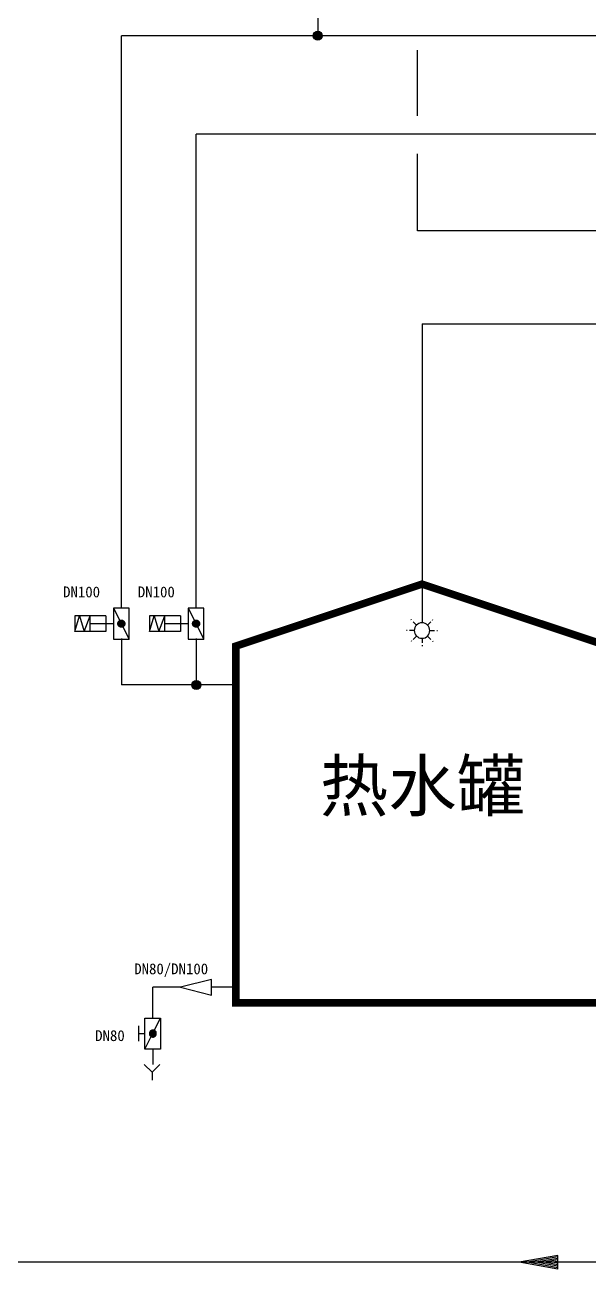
# Model space of a CAD drawing. Header units: millimetres. Extents: x 702 to 1891, y -286 to 555.
# Drawn here: x 1369.2 to 1428.7, y -126.2 to 5 of the extents above; entities that cross this region are included whole.
import ezdxf
from ezdxf.enums import TextEntityAlignment as Align

# ---------------------------------------------------------------- set-up
doc = ezdxf.new("R2010")
doc.units = ezdxf.units.MM
doc.header["$MEASUREMENT"] = 0
doc.linetypes.add('1', pattern=[0])
doc.linetypes.add('GESTRICHELT', pattern=[0.75, 0.5, -0.25])
doc.layers.get('0').update_dxf_attribs({"linetype": 'CONTINUOUS'})
for name, color, linetype in [('CIP', 24, 'CONTINUOUS'), ('DUENN', 7, 'CONTINUOUS'), ('SYMBOLE', 3, 'CONTINUOUS'), ('TEXT', 7, 'CONTINUOUS')]:
    doc.layers.add(name, color=color, linetype=linetype)

# ---------------------------------------------------------------- blocks, each defined once
blk = doc.blocks.new('P')
at = {"color": 3, "linetype": 'Continuous'}
for p, q in [((0, 2.2), (12.5, 0)), ((0, -2.2), (0, 2.2)), ((0, 1.73), (9.8, 0)), ((0, 1.25), (7.1, 0)), ((0, 0.78), (4.4, 0)), ((0, 0.3), (1.7, 0)), ((0, 0), (12.5, 0)), ((0, -2.2), (12.5, 0)), ((0, -0.3), (1.7, 0)), ((0, -0.78), (4.4, 0)), ((0, -1.25), (7.1, 0)), ((0, -1.73), (9.8, 0))]:
    blk.add_line(p, q, dxfattribs=at)
blk = doc.blocks.new('K587')
at = {"color": 3, "linetype": '1'}
for p, q in [((2.5, 4.5), (7.5, 4.5)), ((5, 4.5), (5, 2.5)), ((0, 2.5), (10, 2.5)), ((0, -2.5), (0, 2.5)), ((0, 2.5), (4, 0.5)), ((3.867323, 0.097151), (3.860403, -0.016551)), ((3.862499, 0.041555), (4.918846, 1.097903)), ((3.862618, -0.099747), (5.060149, 1.097784)), ((3.885673, 0.209575), (3.867323, 0.097151)), ((3.877821, -0.225965), (5.186367, 1.08258)), ((3.884744, 0.205221), (4.75518, 1.075658)), ((3.915266, 0.319575), (3.885673, 0.209575)), ((3.904503, -0.340705), (5.301106, 1.055899)), ((3.955801, 0.426031), (3.915266, 0.319575)), ((3.940591, -0.446038), (5.40644, 1.019811)), ((3.949481, 0.41138), (4.549022, 1.010921)), ((4.006864, 0.527857), (3.955801, 0.426031)), ((3.984798, -0.543252), (5.503654, 0.975603)), ((4.067934, 0.624014), (4.006864, 0.527857)), ((4.036295, -0.633177), (5.593579, 0.924107)), ((4.13839, 0.713524), (4.067934, 0.624014)), ((4.09455, -0.716344), (5.676745, 0.865852)), ((4.217512, 0.795472), (4.13839, 0.713524)), ((4.159246, -0.793069), (5.753471, 0.801156)), ((4.304495, 0.869024), (4.217512, 0.795472)), ((4.230237, -0.863499), (5.823901, 0.730165)), ((4.398451, 0.93343), (4.304495, 0.869024)), ((4.30753, -0.927627), (5.888028, 0.652871)), ((4.391286, -0.985292), (5.945694, 0.569116)), ((4.498423, 0.988033), (4.398451, 0.93343)), ((4.481838, -1.036162), (5.996564, 0.478564)), ((4.603391, 1.032277), (4.498423, 0.988033)), ((4.579739, -1.079682), (6.040084, 0.380662)), ((4.712286, 1.065711), (4.603391, 1.032277)), ((4.685853, -1.114989), (6.075391, 0.274548)), ((4.823997, 1.087993), (4.712286, 1.065711)), ((4.80152, -1.140744), (6.101145, 0.158881)), ((4.937386, 1.098897), (4.823997, 1.087993)), ((4.928909, -1.154777), (6.115178, 0.031493)), ((5.051296, 1.098312), (4.937386, 1.098897)), ((5.164567, 1.086243), (5.051296, 1.098312)), ((5.276043, 1.062813), (5.164567, 1.086243)), ((5.384588, 1.028262), (5.276043, 1.062813)), ((5.489096, 0.982942), (5.384588, 1.028262)), ((5.588502, 0.927313), (5.489096, 0.982942)), ((5.681791, 0.861945), (5.588502, 0.927313)), ((5.768013, 0.787503), (5.681791, 0.861945)), ((5.846289, 0.704745), (5.768013, 0.787503)), ((5.915821, 0.614517), (5.846289, 0.704745)), ((5.975899, 0.517736), (5.915821, 0.614517)), ((6.025913, 0.415391), (5.975899, 0.517736)), ((6.065351, 0.308524), (6.025913, 0.415391)), ((6.093812, 0.198225), (6.065351, 0.308524)), ((6.111005, 0.085618), (6.093812, 0.198225)), ((6.116756, -0.028148), (6.111005, 0.085618)), ((10, 2.5), (10, -2.5)), ((10, -2.5), (0, -2.5)), ((3.860403, -0.016551), (3.864984, -0.13037)), ((3.864984, -0.13037), (3.881019, -0.243148)), ((3.881019, -0.243148), (3.908345, -0.353734)), ((3.908345, -0.353734), (3.946682, -0.461)), ((3.946682, -0.461), (3.995641, -0.563854)), ((3.995641, -0.563854), (4.054722, -0.661247)), ((4.054722, -0.661247), (4.123322, -0.752186)), ((4.123322, -0.752186), (4.200743, -0.835743)), ((4.200743, -0.835743), (4.286196, -0.911068)), ((4.286196, -0.911068), (4.378808, -0.977392)), ((4.378808, -0.977392), (4.477636, -1.034039)), ((4.477636, -1.034039), (4.581673, -1.080431)), ((4.581673, -1.080431), (4.689857, -1.116097)), ((4.689857, -1.116097), (4.801087, -1.140671)), ((4.801087, -1.140671), (4.914227, -1.153904)), ((4.914227, -1.153904), (5.028126, -1.15566)), ((5.028126, -1.15566), (5.14162, -1.145922)), ((5.07183, -1.153276), (6.113678, -0.111429)), ((5.14162, -1.145922), (5.253555, -1.124789)), ((5.238125, -1.128403), (6.088805, -0.277723)), ((5.253555, -1.124789), (5.362787, -1.092477)), ((5.362787, -1.092477), (5.468205, -1.049314)), ((5.450509, -1.05744), (6.017842, -0.490107)), ((5.468205, -1.049314), (5.568733, -0.995741)), ((5.568733, -0.995741), (5.663346, -0.932304)), ((5.663346, -0.932304), (5.75108, -0.85965)), ((5.75108, -0.85965), (5.831041, -0.77852)), ((5.831041, -0.77852), (5.902413, -0.689739)), ((5.902413, -0.689739), (5.964469, -0.594215)), ((5.964469, -0.594215), (6.016575, -0.492919)), ((6, -0.5), (10, -2.5)), ((6.016575, -0.492919), (6.058202, -0.386886)), ((6.058202, -0.386886), (6.088925, -0.277195)), ((6.088925, -0.277195), (6.108429, -0.164966)), ((6.108429, -0.164966), (6.116517, -0.051341)), ((6.116517, -0.051341), (6.116756, -0.028148))]:
    blk.add_line(p, q, dxfattribs=at)
blk = doc.blocks.new('00582')
at = {"layer": 'SYMBOLE'}
for p, q in [((-2.5, 2.5), (0, 0)), ((0, 0), (2.5, 2.5)), ((0, 0), (0, -2.5))]:
    blk.add_line(p, q, dxfattribs=at)
blk = doc.blocks.new('K667')
at = {"color": 3, "linetype": '1'}
for p, q in [((2.5, 15), (7.5, 15)), ((7.5, 15), (2.5, 13.5)), ((2.5, 5), (2.5, 15)), ((2.5, 13.5), (7.5, 12)), ((7.5, 5), (7.5, 15)), ((7.5, 12), (2.5, 10)), ((7.5, 10), (2.5, 10)), ((5, 5), (5, 10)), ((2.5, 5), (7.5, 5)), ((5, 2.5), (5, 5)), ((0, 2.5), (10, 2.5)), ((0, 2.5), (10, -2.5)), ((0, -2.5), (0, 2.5)), ((3.867323, 0.097151), (3.860403, -0.016551)), ((3.862499, 0.041555), (4.918846, 1.097903)), ((3.862618, -0.099747), (5.060149, 1.097784)), ((3.885673, 0.209575), (3.867323, 0.097151)), ((3.877821, -0.225965), (5.186367, 1.08258)), ((3.884744, 0.205221), (4.75518, 1.075658)), ((3.915266, 0.319575), (3.885673, 0.209575)), ((3.904503, -0.340705), (5.301106, 1.055899)), ((3.955801, 0.426031), (3.915266, 0.319575)), ((3.940591, -0.446038), (5.40644, 1.019811)), ((3.949481, 0.41138), (4.549022, 1.010921)), ((4.006864, 0.527857), (3.955801, 0.426031)), ((3.984798, -0.543252), (5.503654, 0.975603)), ((4.067934, 0.624014), (4.006864, 0.527857)), ((4.036295, -0.633177), (5.593579, 0.924107)), ((4.13839, 0.713524), (4.067934, 0.624014)), ((4.09455, -0.716344), (5.676745, 0.865852)), ((4.217512, 0.795472), (4.13839, 0.713524)), ((4.159246, -0.793069), (5.753471, 0.801156)), ((4.304495, 0.869024), (4.217512, 0.795472)), ((4.230237, -0.863499), (5.823901, 0.730165)), ((4.398451, 0.93343), (4.304495, 0.869024)), ((4.30753, -0.927627), (5.888028, 0.652871)), ((4.391286, -0.985292), (5.945694, 0.569116)), ((4.498423, 0.988033), (4.398451, 0.93343)), ((4.481838, -1.036162), (5.996564, 0.478564)), ((4.603391, 1.032277), (4.498423, 0.988033)), ((4.579739, -1.079682), (6.040084, 0.380662)), ((4.712286, 1.065711), (4.603391, 1.032277)), ((4.685853, -1.114989), (6.075391, 0.274548)), ((4.823997, 1.087993), (4.712286, 1.065711)), ((4.80152, -1.140744), (6.101145, 0.158881)), ((4.937386, 1.098897), (4.823997, 1.087993)), ((4.928909, -1.154777), (6.115178, 0.031493)), ((5.051296, 1.098312), (4.937386, 1.098897)), ((5.164567, 1.086243), (5.051296, 1.098312)), ((5.276043, 1.062813), (5.164567, 1.086243)), ((5.384588, 1.028262), (5.276043, 1.062813)), ((5.489096, 0.982942), (5.384588, 1.028262)), ((5.588502, 0.927313), (5.489096, 0.982942)), ((5.681791, 0.861945), (5.588502, 0.927313)), ((5.768013, 0.787503), (5.681791, 0.861945)), ((5.846289, 0.704745), (5.768013, 0.787503)), ((5.915821, 0.614517), (5.846289, 0.704745)), ((5.975899, 0.517736), (5.915821, 0.614517)), ((6.025913, 0.415391), (5.975899, 0.517736)), ((6.065351, 0.308524), (6.025913, 0.415391)), ((6.093812, 0.198225), (6.065351, 0.308524)), ((6.111005, 0.085618), (6.093812, 0.198225)), ((6.116756, -0.028148), (6.111005, 0.085618)), ((10, 2.5), (10, -2.5)), ((10, -2.5), (0, -2.5)), ((3.860403, -0.016551), (3.864984, -0.13037)), ((3.864984, -0.13037), (3.881019, -0.243148)), ((3.881019, -0.243148), (3.908345, -0.353734)), ((3.908345, -0.353734), (3.946682, -0.461)), ((3.946682, -0.461), (3.995641, -0.563854)), ((3.995641, -0.563854), (4.054722, -0.661247)), ((4.054722, -0.661247), (4.123322, -0.752186)), ((4.123322, -0.752186), (4.200743, -0.835743)), ((4.200743, -0.835743), (4.286196, -0.911068)), ((4.286196, -0.911068), (4.378808, -0.977392)), ((4.378808, -0.977392), (4.477636, -1.034039)), ((4.477636, -1.034039), (4.581673, -1.080431)), ((4.581673, -1.080431), (4.689857, -1.116097)), ((4.689857, -1.116097), (4.801087, -1.140671)), ((4.801087, -1.140671), (4.914227, -1.153904)), ((4.914227, -1.153904), (5.028126, -1.15566)), ((5.028126, -1.15566), (5.14162, -1.145922)), ((5.07183, -1.153276), (6.113678, -0.111429)), ((5.14162, -1.145922), (5.253555, -1.124789)), ((5.238125, -1.128403), (6.088805, -0.277723)), ((5.253555, -1.124789), (5.362787, -1.092477)), ((5.362787, -1.092477), (5.468205, -1.049314)), ((5.450509, -1.05744), (6.017842, -0.490107)), ((5.468205, -1.049314), (5.568733, -0.995741)), ((5.568733, -0.995741), (5.663346, -0.932304)), ((5.663346, -0.932304), (5.75108, -0.85965)), ((5.75108, -0.85965), (5.831041, -0.77852)), ((5.831041, -0.77852), (5.902413, -0.689739)), ((5.902413, -0.689739), (5.964469, -0.594215)), ((5.964469, -0.594215), (6.016575, -0.492919)), ((6.016575, -0.492919), (6.058202, -0.386886)), ((6.058202, -0.386886), (6.088925, -0.277195)), ((6.088925, -0.277195), (6.108429, -0.164966)), ((6.108429, -0.164966), (6.116517, -0.051341)), ((6.116517, -0.051341), (6.116756, -0.028148))]:
    blk.add_line(p, q, dxfattribs=at)
blk = doc.blocks.new('T961')
at = {"color": 6, "linetype": 'GESTRICHELT', "ltscale": 3}
for p, q in [((-2.5, 0), (-5, 0)), ((-1.77, 1.77), (-3.54, 3.54)), ((1.77, 1.77), (3.54, 3.54)), ((2.5, 0), (5, 0)), ((-1.77, -1.77), (-3.54, -3.54)), ((0, -2.5), (0, -5)), ((1.77, -1.77), (3.54, -3.54))]:
    blk.add_line(p, q, dxfattribs=at)
at = {"color": 3}
blk.add_circle((0, 0), 2.5, dxfattribs=at)

msp = doc.modelspace()

# ---------------------------------------------------------------- hatches: boundary and pattern name
at = {"layer": 'TEXT'}
for points in [[(1400.54, 3.89, 1), (1399.59, 3.89, 1)], [(1387.73, -64.56, 1), (1386.78, -64.56, 1)]]:
    msp.add_hatch(color=256, dxfattribs=at).paths.add_polyline_path(points)

# ---------------------------------------------------------------- linework, layer by layer
at = {"color": 4}
for p, q in [((1400.07, 62.58), (1400.07, 3.89)), ((1379.38, -56.38), (1379.38, 3.89)), ((1575.64, 3.89), (1379.38, 3.89)), ((1566.52, -6.47), (1387.26, -6.47)), ((1387.26, -56.38), (1387.26, -6.47)), ((1457.57, -16.67), (1410.57, -16.67)), ((1379.38, -59.65), (1379.38, -64.56)), ((1387.26, -59.65), (1387.26, -64.56)), ((1391.43, -64.56), (1379.38, -64.56)), ((1807.11, -125.45), (1048.12, -125.45))]:
    msp.add_line(p, q, dxfattribs=at)
at = {"color": 141}
for p, q in [((1410.57, -4.56), (1410.57, 2.38)), ((1410.57, -16.67), (1410.57, -8.56))]:
    msp.add_line(p, q, dxfattribs=at)
at = {"color": 3, "linetype": '1'}
for p, q in [((1388.85, -95.63), (1385.58, -96.45)), ((1388.85, -97.27), (1388.85, -95.63)), ((1385.58, -96.45), (1388.85, -97.27))]:
    msp.add_line(p, q, dxfattribs=at)
at = {"layer": 'CIP'}
for p, q in [((1411.06, -26.48), (1411.06, -58.02)), ((1411.06, -26.48), (1536.13, -26.48)), ((1382.67, -99.69), (1382.67, -96.45)), ((1385.58, -96.45), (1382.67, -96.45)), ((1391.43, -96.45), (1388.85, -96.45)), ((1382.67, -102.96), (1382.67, -104.59))]:
    msp.add_line(p, q, dxfattribs=at)
at = {"layer": 'DUENN', "color": 1, "const_width": 0.792}
msp.add_lwpolyline([(1430.69, -98.09), (1391.43, -98.09), (1391.43, -60.47), (1411.06, -53.93), (1430.69, -60.47)], close=True, dxfattribs=at)
at = {"layer": 'TEXT'}
for centre in [(1400.07, 3.89), (1387.26, -64.56)]:
    msp.add_circle(centre, 0.475, dxfattribs=at)

# ---------------------------------------------------------------- block references
at = {"yscale": 0.3271128750489599, "zscale": 0.3271128750489599, "rotation": 89.99999999999999}
for name, p, xscale in [('K667', (1379.35, -56.47), -0.3271128750489599), ('K667', (1387.23, -56.47), -0.3271128750489599), ('K587', (1382.67, -102.96), 0.3271128750489599)]:
    msp.add_blockref(name, p, dxfattribs=dict(at, xscale=xscale))
at = {"yscale": 0.3271128750489599, "zscale": 0.3271128750489599}
for name, p, xscale in [('T961', (1411.06, -58.83), -0.3271128750489599), ('00582', (1382.6, -105.41), 0.3271128750489599), ('P', (1425.38, -125.45), -0.3271128750489599)]:
    msp.add_blockref(name, p, dxfattribs=dict(at, xscale=xscale))

# ---------------------------------------------------------------- texts
at = {"insert": (1411.1, -75.51), "char_height": 5.28, "width": 39.6, "attachment_point": 5}
msp.add_mtext('\\f宋体|b0|i0|c134|p2;热水罐', dxfattribs=at)
at = {"layer": 'TEXT'}
for s, p in [('DN100', (1373.22, -55.67)), ('DN100', (1381.1, -55.67)), ('DN80/DN100', (1380.72, -95.42)), ('DN80', (1376.6, -102.46))]:
    msp.add_text(s, height=1.145, dxfattribs=at).set_placement(p, align=Align.BOTTOM_LEFT)

doc.saveas('drawing.dxf')
